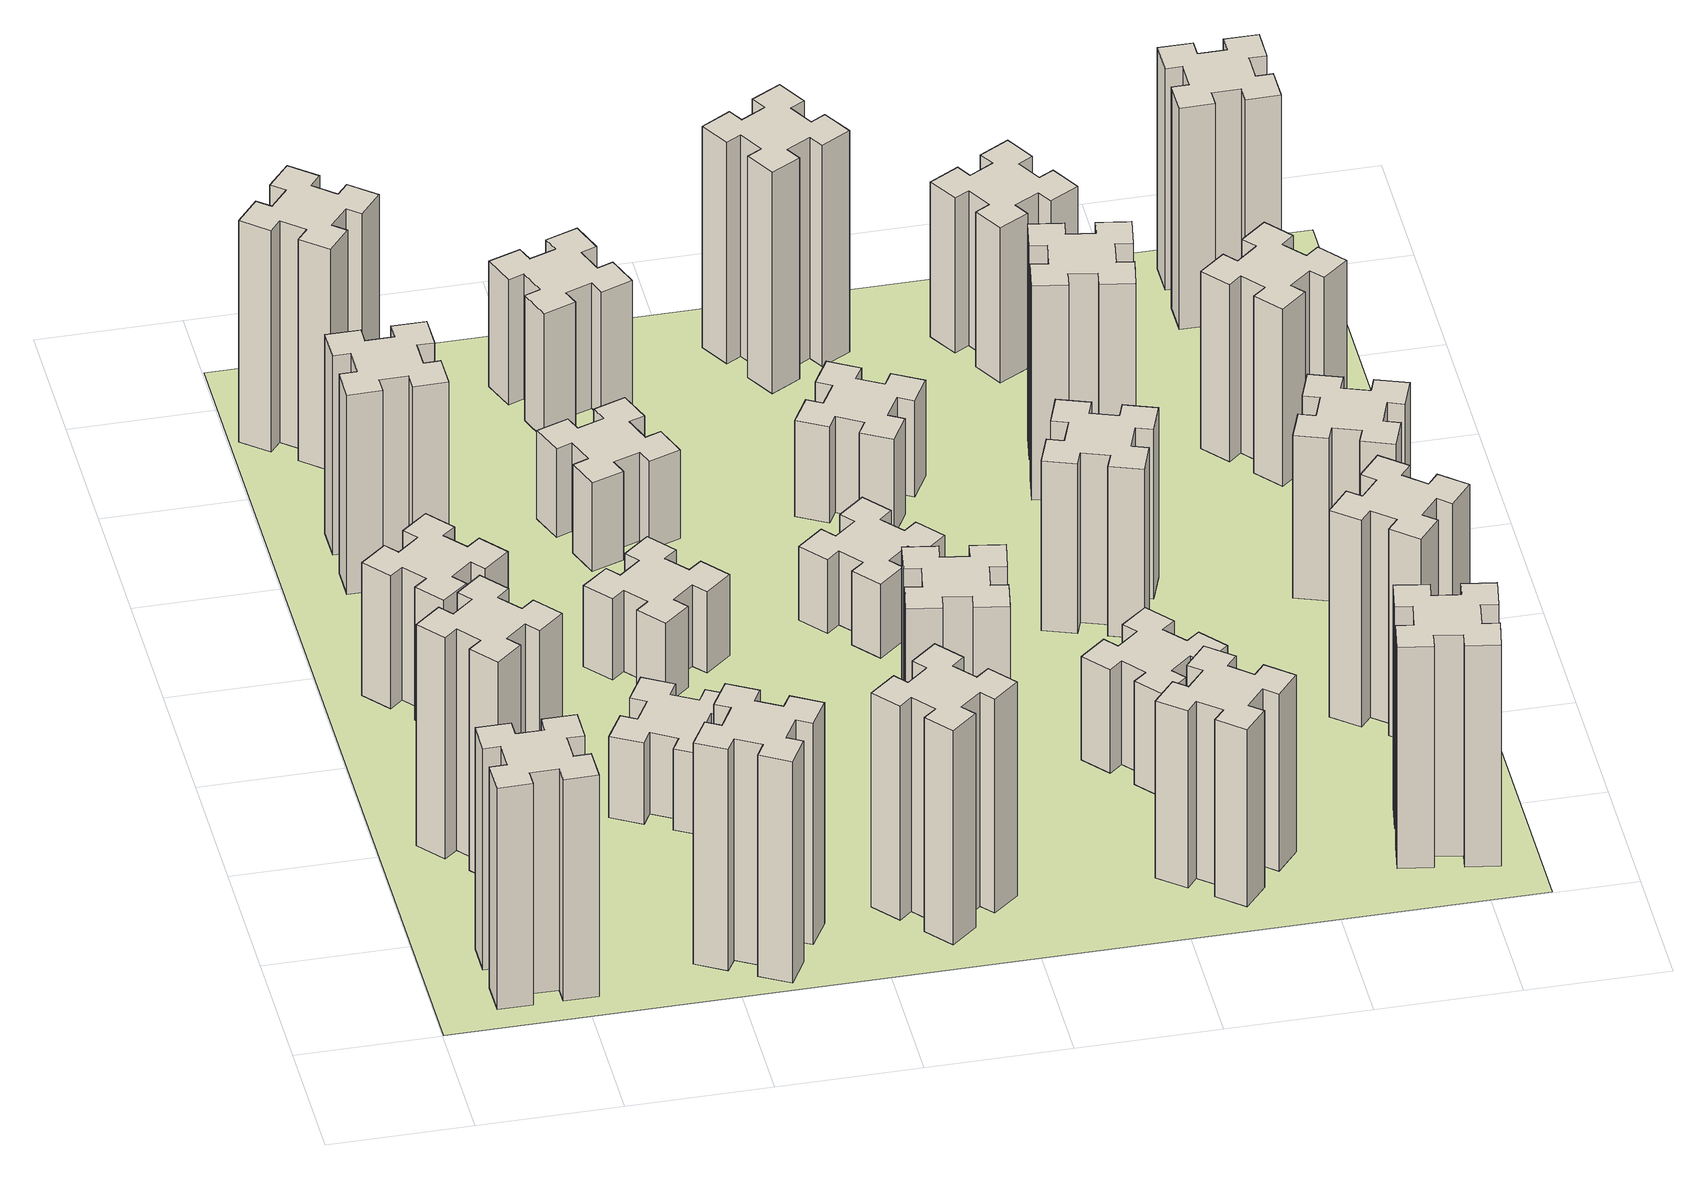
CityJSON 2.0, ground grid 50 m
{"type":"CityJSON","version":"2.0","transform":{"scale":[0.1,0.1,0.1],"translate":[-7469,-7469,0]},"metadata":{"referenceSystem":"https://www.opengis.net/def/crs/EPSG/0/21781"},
"CityObjects":{
"building1":{"type":"Building","attributes":{"class":"1000","function":"1000","usage":"1000","yearOfConstruction":2016,"roofType":"1000","measuredHeight":90,"storeysAboveGround":30,"storeysBelowGround":0},"geometry":[{"type":"Solid","lod":"1","boundaries":[[[[0,1,2,3,4,5,6,7,8,9,10,11,12,13,14,15,16,17,18,19]],[[17,16,20,21]],[[16,15,22,20]],[[15,14,23,22]],[[14,13,24,23]],[[13,12,25,24]],[[12,11,26,25]],[[11,10,27,26]],[[10,9,28,27]],[[9,8,29,28]],[[8,7,30,29]],[[7,6,31,30]],[[6,5,32,31]],[[5,4,33,32]],[[4,3,34,33]],[[3,2,35,34]],[[2,1,36,35]],[[1,0,37,36]],[[0,19,38,37]],[[19,18,39,38]],[[18,17,21,39]],[[24,25,26,27,28,29,30,31,32,33,34,35,36,37,38,39,21,20,22,23]]]]}]},
"building2":{"type":"Building","attributes":{"class":"1000","function":"1000","usage":"1000","yearOfConstruction":2016,"roofType":"1000","measuredHeight":90,"storeysAboveGround":30,"storeysBelowGround":0},"geometry":[{"type":"Solid","lod":"1","boundaries":[[[[40,41,42,43,44,45,46,47,48,49,50,51,52,53,54,55,56,57,58,59]],[[57,56,60,61]],[[56,55,62,60]],[[55,54,63,62]],[[54,53,64,63]],[[53,52,65,64]],[[52,51,66,65]],[[51,50,67,66]],[[50,49,68,67]],[[49,48,69,68]],[[48,47,70,69]],[[47,46,71,70]],[[46,45,72,71]],[[45,44,73,72]],[[44,43,74,73]],[[43,42,75,74]],[[42,41,76,75]],[[41,40,77,76]],[[40,59,78,77]],[[59,58,79,78]],[[58,57,61,79]],[[64,65,66,67,68,69,70,71,72,73,74,75,76,77,78,79,61,60,62,63]]]]}]},
"building3":{"type":"Building","attributes":{"class":"1000","function":"1000","usage":"1000","yearOfConstruction":2016,"roofType":"1000","measuredHeight":54,"storeysAboveGround":30,"storeysBelowGround":0},"geometry":[{"type":"Solid","lod":"1","boundaries":[[[[80,81,82,83,84,85,86,87,88,89,90,91,92,93,94,95,96,97,98,99]],[[97,96,100,101]],[[96,95,102,100]],[[95,94,103,102]],[[94,93,104,103]],[[93,92,105,104]],[[92,91,106,105]],[[91,90,107,106]],[[90,89,108,107]],[[89,88,109,108]],[[88,87,110,109]],[[87,86,111,110]],[[86,85,112,111]],[[85,84,113,112]],[[84,83,114,113]],[[83,82,115,114]],[[82,81,116,115]],[[81,80,117,116]],[[80,99,118,117]],[[99,98,119,118]],[[98,97,101,119]],[[104,105,106,107,108,109,110,111,112,113,114,115,116,117,118,119,101,100,102,103]]]]}]},
"building4":{"type":"Building","attributes":{"class":"1000","function":"1000","usage":"1000","yearOfConstruction":2016,"roofType":"1000","measuredHeight":81,"storeysAboveGround":30,"storeysBelowGround":0},"geometry":[{"type":"Solid","lod":"1","boundaries":[[[[120,121,122,123,124,125,126,127,128,129,130,131,132,133,134,135,136,137,138,139]],[[137,136,140,141]],[[136,135,142,140]],[[135,134,143,142]],[[134,133,144,143]],[[133,132,145,144]],[[132,131,146,145]],[[131,130,147,146]],[[130,129,148,147]],[[129,128,149,148]],[[128,127,150,149]],[[127,126,151,150]],[[126,125,152,151]],[[125,124,153,152]],[[124,123,154,153]],[[123,122,155,154]],[[122,121,156,155]],[[121,120,157,156]],[[120,139,158,157]],[[139,138,159,158]],[[138,137,141,159]],[[144,145,146,147,148,149,150,151,152,153,154,155,156,157,158,159,141,140,142,143]]]]}]},
"building5":{"type":"Building","attributes":{"class":"1000","function":"1000","usage":"1000","yearOfConstruction":2016,"roofType":"1000","measuredHeight":90,"storeysAboveGround":30,"storeysBelowGround":0},"geometry":[{"type":"Solid","lod":"1","boundaries":[[[[160,161,162,163,164,165,166,167,168,169,170,171,172,173,174,175,176,177,178,179]],[[177,176,180,181]],[[176,175,182,180]],[[175,174,183,182]],[[174,173,184,183]],[[173,172,185,184]],[[172,171,186,185]],[[171,170,187,186]],[[170,169,188,187]],[[169,168,189,188]],[[168,167,190,189]],[[167,166,191,190]],[[166,165,192,191]],[[165,164,193,192]],[[164,163,194,193]],[[163,162,195,194]],[[162,161,196,195]],[[161,160,197,196]],[[160,179,198,197]],[[179,178,199,198]],[[178,177,181,199]],[[184,185,186,187,188,189,190,191,192,193,194,195,196,197,198,199,181,180,182,183]]]]}]},
"building6":{"type":"Building","attributes":{"class":"1000","function":"1000","usage":"1000","yearOfConstruction":2016,"roofType":"1000","measuredHeight":90,"storeysAboveGround":30,"storeysBelowGround":0},"geometry":[{"type":"Solid","lod":"1","boundaries":[[[[200,201,202,203,204,205,206,207,208,209,210,211,212,213,214,215,216,217,218,219]],[[217,216,220,221]],[[216,215,222,220]],[[215,214,223,222]],[[214,213,224,223]],[[213,212,225,224]],[[212,211,226,225]],[[211,210,227,226]],[[210,209,228,227]],[[209,208,229,228]],[[208,207,230,229]],[[207,206,231,230]],[[206,205,232,231]],[[205,204,233,232]],[[204,203,234,233]],[[203,202,235,234]],[[202,201,236,235]],[[201,200,237,236]],[[200,219,238,237]],[[219,218,239,238]],[[218,217,221,239]],[[224,225,226,227,228,229,230,231,232,233,234,235,236,237,238,239,221,220,222,223]]]]}]},
"building7":{"type":"Building","attributes":{"class":"1000","function":"1000","usage":"1000","yearOfConstruction":2016,"roofType":"1000","measuredHeight":33,"storeysAboveGround":30,"storeysBelowGround":0},"geometry":[{"type":"Solid","lod":"1","boundaries":[[[[240,241,242,243,244,245,246,247,248,249,250,251,252,253,254,255,256,257,258,259]],[[257,256,260,261]],[[256,255,262,260]],[[255,254,263,262]],[[254,253,264,263]],[[253,252,265,264]],[[252,251,266,265]],[[251,250,267,266]],[[250,249,268,267]],[[249,248,269,268]],[[248,247,270,269]],[[247,246,271,270]],[[246,245,272,271]],[[245,244,273,272]],[[244,243,274,273]],[[243,242,275,274]],[[242,241,276,275]],[[241,240,277,276]],[[240,259,278,277]],[[259,258,279,278]],[[258,257,261,279]],[[264,265,266,267,268,269,270,271,272,273,274,275,276,277,278,279,261,260,262,263]]]]}]},
"building8":{"type":"Building","attributes":{"class":"1000","function":"1000","usage":"1000","yearOfConstruction":2016,"roofType":"1000","measuredHeight":33,"storeysAboveGround":30,"storeysBelowGround":0},"geometry":[{"type":"Solid","lod":"1","boundaries":[[[[280,281,282,283,284,285,286,287,288,289,290,291,292,293,294,295,296,297,298,299]],[[297,296,300,301]],[[296,295,302,300]],[[295,294,303,302]],[[294,293,304,303]],[[293,292,305,304]],[[292,291,306,305]],[[291,290,307,306]],[[290,289,308,307]],[[289,288,309,308]],[[288,287,310,309]],[[287,286,311,310]],[[286,285,312,311]],[[285,284,313,312]],[[284,283,314,313]],[[283,282,315,314]],[[282,281,316,315]],[[281,280,317,316]],[[280,299,318,317]],[[299,298,319,318]],[[298,297,301,319]],[[304,305,306,307,308,309,310,311,312,313,314,315,316,317,318,319,301,300,302,303]]]]}]},
"building9":{"type":"Building","attributes":{"class":"1000","function":"1000","usage":"1000","yearOfConstruction":2016,"roofType":"1000","measuredHeight":87,"storeysAboveGround":30,"storeysBelowGround":0},"geometry":[{"type":"Solid","lod":"1","boundaries":[[[[320,321,322,323,324,325,326,327,328,329,330,331,332,333,334,335,336,337,338,339]],[[337,336,340,341]],[[336,335,342,340]],[[335,334,343,342]],[[334,333,344,343]],[[333,332,345,344]],[[332,331,346,345]],[[331,330,347,346]],[[330,329,348,347]],[[329,328,349,348]],[[328,327,350,349]],[[327,326,351,350]],[[326,325,352,351]],[[325,324,353,352]],[[324,323,354,353]],[[323,322,355,354]],[[322,321,356,355]],[[321,320,357,356]],[[320,339,358,357]],[[339,338,359,358]],[[338,337,341,359]],[[344,345,346,347,348,349,350,351,352,353,354,355,356,357,358,359,341,340,342,343]]]]}]},
"building10":{"type":"Building","attributes":{"class":"1000","function":"1000","usage":"1000","yearOfConstruction":2016,"roofType":"1000","measuredHeight":36,"storeysAboveGround":30,"storeysBelowGround":0},"geometry":[{"type":"Solid","lod":"1","boundaries":[[[[360,361,362,363,364,365,366,367,368,369,370,371,372,373,374,375,376,377,378,379]],[[377,376,380,381]],[[376,375,382,380]],[[375,374,383,382]],[[374,373,384,383]],[[373,372,385,384]],[[372,371,386,385]],[[371,370,387,386]],[[370,369,388,387]],[[369,368,389,388]],[[368,367,390,389]],[[367,366,391,390]],[[366,365,392,391]],[[365,364,393,392]],[[364,363,394,393]],[[363,362,395,394]],[[362,361,396,395]],[[361,360,397,396]],[[360,379,398,397]],[[379,378,399,398]],[[378,377,381,399]],[[384,385,386,387,388,389,390,391,392,393,394,395,396,397,398,399,381,380,382,383]]]]}]},
"building11":{"type":"Building","attributes":{"class":"1000","function":"1000","usage":"1000","yearOfConstruction":2016,"roofType":"1000","measuredHeight":51,"storeysAboveGround":30,"storeysBelowGround":0},"geometry":[{"type":"Solid","lod":"1","boundaries":[[[[400,401,402,403,404,405,406,407,408,409,410,411,412,413,414,415,416,417,418,419]],[[417,416,420,421]],[[416,415,422,420]],[[415,414,423,422]],[[414,413,424,423]],[[413,412,425,424]],[[412,411,426,425]],[[411,410,427,426]],[[410,409,428,427]],[[409,408,429,428]],[[408,407,430,429]],[[407,406,431,430]],[[406,405,432,431]],[[405,404,433,432]],[[404,403,434,433]],[[403,402,435,434]],[[402,401,436,435]],[[401,400,437,436]],[[400,419,438,437]],[[419,418,439,438]],[[418,417,421,439]],[[424,425,426,427,428,429,430,431,432,433,434,435,436,437,438,439,421,420,422,423]]]]}]},
"building12":{"type":"Building","attributes":{"class":"1000","function":"1000","usage":"1000","yearOfConstruction":2016,"roofType":"1000","measuredHeight":75,"storeysAboveGround":30,"storeysBelowGround":0},"geometry":[{"type":"Solid","lod":"1","boundaries":[[[[440,441,442,443,444,445,446,447,448,449,450,451,452,453,454,455,456,457,458,459]],[[457,456,460,461]],[[456,455,462,460]],[[455,454,463,462]],[[454,453,464,463]],[[453,452,465,464]],[[452,451,466,465]],[[451,450,467,466]],[[450,449,468,467]],[[449,448,469,468]],[[448,447,470,469]],[[447,446,471,470]],[[446,445,472,471]],[[445,444,473,472]],[[444,443,474,473]],[[443,442,475,474]],[[442,441,476,475]],[[441,440,477,476]],[[440,459,478,477]],[[459,458,479,478]],[[458,457,461,479]],[[464,465,466,467,468,469,470,471,472,473,474,475,476,477,478,479,461,460,462,463]]]]}]},
"building13":{"type":"Building","attributes":{"class":"1000","function":"1000","usage":"1000","yearOfConstruction":2016,"roofType":"1000","measuredHeight":30,"storeysAboveGround":30,"storeysBelowGround":0},"geometry":[{"type":"Solid","lod":"1","boundaries":[[[[480,481,482,483,484,485,486,487,488,489,490,491,492,493,494,495,496,497,498,499]],[[497,496,500,501]],[[496,495,502,500]],[[495,494,503,502]],[[494,493,504,503]],[[493,492,505,504]],[[492,491,506,505]],[[491,490,507,506]],[[490,489,508,507]],[[489,488,509,508]],[[488,487,510,509]],[[487,486,511,510]],[[486,485,512,511]],[[485,484,513,512]],[[484,483,514,513]],[[483,482,515,514]],[[482,481,516,515]],[[481,480,517,516]],[[480,499,518,517]],[[499,498,519,518]],[[498,497,501,519]],[[504,505,506,507,508,509,510,511,512,513,514,515,516,517,518,519,501,500,502,503]]]]}]},
"building14":{"type":"Building","attributes":{"class":"1000","function":"1000","usage":"1000","yearOfConstruction":2016,"roofType":"1000","measuredHeight":39,"storeysAboveGround":30,"storeysBelowGround":0},"geometry":[{"type":"Solid","lod":"1","boundaries":[[[[520,521,522,523,524,525,526,527,528,529,530,531,532,533,534,535,536,537,538,539]],[[537,536,540,541]],[[536,535,542,540]],[[535,534,543,542]],[[534,533,544,543]],[[533,532,545,544]],[[532,531,546,545]],[[531,530,547,546]],[[530,529,548,547]],[[529,528,549,548]],[[528,527,550,549]],[[527,526,551,550]],[[526,525,552,551]],[[525,524,553,552]],[[524,523,554,553]],[[523,522,555,554]],[[522,521,556,555]],[[521,520,557,556]],[[520,539,558,557]],[[539,538,559,558]],[[538,537,541,559]],[[544,545,546,547,548,549,550,551,552,553,554,555,556,557,558,559,541,540,542,543]]]]}]},
"building15":{"type":"Building","attributes":{"class":"1000","function":"1000","usage":"1000","yearOfConstruction":2016,"roofType":"1000","measuredHeight":72,"storeysAboveGround":30,"storeysBelowGround":0},"geometry":[{"type":"Solid","lod":"1","boundaries":[[[[560,561,562,563,564,565,566,567,568,569,570,571,572,573,574,575,576,577,578,579]],[[577,576,580,581]],[[576,575,582,580]],[[575,574,583,582]],[[574,573,584,583]],[[573,572,585,584]],[[572,571,586,585]],[[571,570,587,586]],[[570,569,588,587]],[[569,568,589,588]],[[568,567,590,589]],[[567,566,591,590]],[[566,565,592,591]],[[565,564,593,592]],[[564,563,594,593]],[[563,562,595,594]],[[562,561,596,595]],[[561,560,597,596]],[[560,579,598,597]],[[579,578,599,598]],[[578,577,581,599]],[[584,585,586,587,588,589,590,591,592,593,594,595,596,597,598,599,581,580,582,583]]]]}]},
"building16":{"type":"Building","attributes":{"class":"1000","function":"1000","usage":"1000","yearOfConstruction":2016,"roofType":"1000","measuredHeight":90,"storeysAboveGround":30,"storeysBelowGround":0},"geometry":[{"type":"Solid","lod":"1","boundaries":[[[[600,601,602,603,604,605,606,607,608,609,610,611,612,613,614,615,616,617,618,619]],[[617,616,620,621]],[[616,615,622,620]],[[615,614,623,622]],[[614,613,624,623]],[[613,612,625,624]],[[612,611,626,625]],[[611,610,627,626]],[[610,609,628,627]],[[609,608,629,628]],[[608,607,630,629]],[[607,606,631,630]],[[606,605,632,631]],[[605,604,633,632]],[[604,603,634,633]],[[603,602,635,634]],[[602,601,636,635]],[[601,600,637,636]],[[600,619,638,637]],[[619,618,639,638]],[[618,617,621,639]],[[624,625,626,627,628,629,630,631,632,633,634,635,636,637,638,639,621,620,622,623]]]]}]},
"building17":{"type":"Building","attributes":{"class":"1000","function":"1000","usage":"1000","yearOfConstruction":2016,"roofType":"1000","measuredHeight":42,"storeysAboveGround":30,"storeysBelowGround":0},"geometry":[{"type":"Solid","lod":"1","boundaries":[[[[640,641,642,643,644,645,646,647,648,649,650,651,652,653,654,655,656,657,658,659]],[[657,656,660,661]],[[656,655,662,660]],[[655,654,663,662]],[[654,653,664,663]],[[653,652,665,664]],[[652,651,666,665]],[[651,650,667,666]],[[650,649,668,667]],[[649,648,669,668]],[[648,647,670,669]],[[647,646,671,670]],[[646,645,672,671]],[[645,644,673,672]],[[644,643,674,673]],[[643,642,675,674]],[[642,641,676,675]],[[641,640,677,676]],[[640,659,678,677]],[[659,658,679,678]],[[658,657,661,679]],[[664,665,666,667,668,669,670,671,672,673,674,675,676,677,678,679,661,660,662,663]]]]}]},
"building18":{"type":"Building","attributes":{"class":"1000","function":"1000","usage":"1000","yearOfConstruction":2016,"roofType":"1000","measuredHeight":69,"storeysAboveGround":30,"storeysBelowGround":0},"geometry":[{"type":"Solid","lod":"1","boundaries":[[[[680,681,682,683,684,685,686,687,688,689,690,691,692,693,694,695,696,697,698,699]],[[697,696,700,701]],[[696,695,702,700]],[[695,694,703,702]],[[694,693,704,703]],[[693,692,705,704]],[[692,691,706,705]],[[691,690,707,706]],[[690,689,708,707]],[[689,688,709,708]],[[688,687,710,709]],[[687,686,711,710]],[[686,685,712,711]],[[685,684,713,712]],[[684,683,714,713]],[[683,682,715,714]],[[682,681,716,715]],[[681,680,717,716]],[[680,699,718,717]],[[699,698,719,718]],[[698,697,701,719]],[[704,705,706,707,708,709,710,711,712,713,714,715,716,717,718,719,701,700,702,703]]]]}]},
"building19":{"type":"Building","attributes":{"class":"1000","function":"1000","usage":"1000","yearOfConstruction":2016,"roofType":"1000","measuredHeight":87,"storeysAboveGround":30,"storeysBelowGround":0},"geometry":[{"type":"Solid","lod":"1","boundaries":[[[[720,721,722,723,724,725,726,727,728,729,730,731,732,733,734,735,736,737,738,739]],[[737,736,740,741]],[[736,735,742,740]],[[735,734,743,742]],[[734,733,744,743]],[[733,732,745,744]],[[732,731,746,745]],[[731,730,747,746]],[[730,729,748,747]],[[729,728,749,748]],[[728,727,750,749]],[[727,726,751,750]],[[726,725,752,751]],[[725,724,753,752]],[[724,723,754,753]],[[723,722,755,754]],[[722,721,756,755]],[[721,720,757,756]],[[720,739,758,757]],[[739,738,759,758]],[[738,737,741,759]],[[744,745,746,747,748,749,750,751,752,753,754,755,756,757,758,759,741,740,742,743]]]]}]},
"building20":{"type":"Building","attributes":{"class":"1000","function":"1000","usage":"1000","yearOfConstruction":2016,"roofType":"1000","measuredHeight":90,"storeysAboveGround":30,"storeysBelowGround":0},"geometry":[{"type":"Solid","lod":"1","boundaries":[[[[760,761,762,763,764,765,766,767,768,769,770,771,772,773,774,775,776,777,778,779]],[[777,776,780,781]],[[776,775,782,780]],[[775,774,783,782]],[[774,773,784,783]],[[773,772,785,784]],[[772,771,786,785]],[[771,770,787,786]],[[770,769,788,787]],[[769,768,789,788]],[[768,767,790,789]],[[767,766,791,790]],[[766,765,792,791]],[[765,764,793,792]],[[764,763,794,793]],[[763,762,795,794]],[[762,761,796,795]],[[761,760,797,796]],[[760,779,798,797]],[[779,778,799,798]],[[778,777,781,799]],[[784,785,786,787,788,789,790,791,792,793,794,795,796,797,798,799,781,780,782,783]]]]}]},
"building21":{"type":"Building","attributes":{"class":"1000","function":"1000","usage":"1000","yearOfConstruction":2016,"roofType":"1000","measuredHeight":63,"storeysAboveGround":30,"storeysBelowGround":0},"geometry":[{"type":"Solid","lod":"1","boundaries":[[[[800,801,802,803,804,805,806,807,808,809,810,811,812,813,814,815,816,817,818,819]],[[817,816,820,821]],[[816,815,822,820]],[[815,814,823,822]],[[814,813,824,823]],[[813,812,825,824]],[[812,811,826,825]],[[811,810,827,826]],[[810,809,828,827]],[[809,808,829,828]],[[808,807,830,829]],[[807,806,831,830]],[[806,805,832,831]],[[805,804,833,832]],[[804,803,834,833]],[[803,802,835,834]],[[802,801,836,835]],[[801,800,837,836]],[[800,819,838,837]],[[819,818,839,838]],[[818,817,821,839]],[[824,825,826,827,828,829,830,831,832,833,834,835,836,837,838,839,821,820,822,823]]]]}]},
"building22":{"type":"Building","attributes":{"class":"1000","function":"1000","usage":"1000","yearOfConstruction":2016,"roofType":"1000","measuredHeight":84,"storeysAboveGround":30,"storeysBelowGround":0},"geometry":[{"type":"Solid","lod":"1","boundaries":[[[[840,841,842,843,844,845,846,847,848,849,850,851,852,853,854,855,856,857,858,859]],[[857,856,860,861]],[[856,855,862,860]],[[855,854,863,862]],[[854,853,864,863]],[[853,852,865,864]],[[852,851,866,865]],[[851,850,867,866]],[[850,849,868,867]],[[849,848,869,868]],[[848,847,870,869]],[[847,846,871,870]],[[846,845,872,871]],[[845,844,873,872]],[[844,843,874,873]],[[843,842,875,874]],[[842,841,876,875]],[[841,840,877,876]],[[840,859,878,877]],[[859,858,879,878]],[[858,857,861,879]],[[864,865,866,867,868,869,870,871,872,873,874,875,876,877,878,879,861,860,862,863]]]]}]},
"building23":{"type":"Building","attributes":{"class":"1000","function":"1000","usage":"1000","yearOfConstruction":2016,"roofType":"1000","measuredHeight":66,"storeysAboveGround":30,"storeysBelowGround":0},"geometry":[{"type":"Solid","lod":"1","boundaries":[[[[880,881,882,883,884,885,886,887,888,889,890,891,892,893,894,895,896,897,898,899]],[[897,896,900,901]],[[896,895,902,900]],[[895,894,903,902]],[[894,893,904,903]],[[893,892,905,904]],[[892,891,906,905]],[[891,890,907,906]],[[890,889,908,907]],[[889,888,909,908]],[[888,887,910,909]],[[887,886,911,910]],[[886,885,912,911]],[[885,884,913,912]],[[884,883,914,913]],[[883,882,915,914]],[[882,881,916,915]],[[881,880,917,916]],[[880,899,918,917]],[[899,898,919,918]],[[898,897,901,919]],[[904,905,906,907,908,909,910,911,912,913,914,915,916,917,918,919,901,900,902,903]]]]}]},
"building24":{"type":"Building","attributes":{"class":"1000","function":"1000","usage":"1000","yearOfConstruction":2016,"roofType":"1000","measuredHeight":72,"storeysAboveGround":30,"storeysBelowGround":0},"geometry":[{"type":"Solid","lod":"1","boundaries":[[[[920,921,922,923,924,925,926,927,928,929,930,931,932,933,934,935,936,937,938,939]],[[937,936,940,941]],[[936,935,942,940]],[[935,934,943,942]],[[934,933,944,943]],[[933,932,945,944]],[[932,931,946,945]],[[931,930,947,946]],[[930,929,948,947]],[[929,928,949,948]],[[928,927,950,949]],[[927,926,951,950]],[[926,925,952,951]],[[925,924,953,952]],[[924,923,954,953]],[[923,922,955,954]],[[922,921,956,955]],[[921,920,957,956]],[[920,939,958,957]],[[939,938,959,958]],[[938,937,941,959]],[[944,945,946,947,948,949,950,951,952,953,954,955,956,957,958,959,941,940,942,943]]]]}]},
"building25":{"type":"Building","attributes":{"class":"1000","function":"1000","usage":"1000","yearOfConstruction":2016,"roofType":"1000","measuredHeight":90,"storeysAboveGround":30,"storeysBelowGround":0},"geometry":[{"type":"Solid","lod":"1","boundaries":[[[[960,961,962,963,964,965,966,967,968,969,970,971,972,973,974,975,976,977,978,979]],[[977,976,980,981]],[[976,975,982,980]],[[975,974,983,982]],[[974,973,984,983]],[[973,972,985,984]],[[972,971,986,985]],[[971,970,987,986]],[[970,969,988,987]],[[969,968,989,988]],[[968,967,990,989]],[[967,966,991,990]],[[966,965,992,991]],[[965,964,993,992]],[[964,963,994,993]],[[963,962,995,994]],[[962,961,996,995]],[[961,960,997,996]],[[960,979,998,997]],[[979,978,999,998]],[[978,977,981,999]],[[984,985,986,987,988,989,990,991,992,993,994,995,996,997,998,999,981,980,982,983]]]]}]},
"landuse1":{"type":"LandUse","attributes":{"name":"plot1","function":"1010"},"geometry":[{"type":"MultiSurface","lod":"1","boundaries":[[[1000,1001,1002,1003]]]}]}
},
"vertices":[
[265,325,0],[265,225,0],[205,225,0],[205,105,0],[325,105,0],[325,165,0],[425,165,0],[425,105,0],[545,105,0],[545,225,0],[485,225,0],[485,325,0],[545,325,0],[545,445,0],[425,445,0],[425,385,0],[325,385,0],[325,445,0],[205,445,0],[205,325,0],[325,385,900],[325,445,900],[425,385,900],[425,445,900],[545,445,900],[545,325,900],[485,325,900],[485,225,900],[545,225,900],[545,105,900],[425,105,900],[425,165,900],[325,165,900],[325,105,900],[205,105,900],[205,225,900],[265,225,900],[265,325,900],[205,325,900],[205,445,900],
[492,1048,0],[427,1124,0],[473,1163,0],[396,1255,0],[304,1178,0],[343,1132,0],[266,1067,0],[228,1113,0],[136,1036,0],[213,944,0],[259,983,0],[323,906,0],[277,868,0],[354,776,0],[446,853,0],[408,899,0],[484,963,0],[523,917,0],[615,994,0],[538,1086,0],[484,963,900],[523,917,900],[408,899,900],[446,853,900],[354,776,900],[277,868,900],[323,906,900],[259,983,900],[213,944,900],[136,1036,900],[228,1113,900],[266,1067,900],[343,1132,900],[304,1178,900],[396,1255,900],[473,1163,900],[427,1124,900],[492,1048,900],[538,1086,900],[615,994,900],
[492,1888,0],[427,1964,0],[473,2003,0],[396,2095,0],[304,2018,0],[343,1972,0],[266,1907,0],[228,1953,0],[136,1876,0],[213,1784,0],[259,1823,0],[323,1746,0],[277,1708,0],[354,1616,0],[446,1693,0],[408,1739,0],[484,1803,0],[523,1757,0],[615,1834,0],[538,1926,0],[484,1803,540],[523,1757,540],[408,1739,540],[446,1693,540],[354,1616,540],[277,1708,540],[323,1746,540],[259,1823,540],[213,1784,540],[136,1876,540],[228,1953,540],[266,1907,540],[343,1972,540],[304,2018,540],[396,2095,540],[473,2003,540],[427,1964,540],[492,1888,540],[538,1926,540],[615,1834,540],
[485,2545,0],[485,2645,0],[545,2645,0],[545,2765,0],[425,2765,0],[425,2705,0],[325,2705,0],[325,2765,0],[205,2765,0],[205,2645,0],[265,2645,0],[265,2545,0],[205,2545,0],[205,2425,0],[325,2425,0],[325,2485,0],[425,2485,0],[425,2425,0],[545,2425,0],[545,2545,0],[425,2485,810],[425,2425,810],[325,2485,810],[325,2425,810],[205,2425,810],[205,2545,810],[265,2545,810],[265,2645,810],[205,2645,810],[205,2765,810],[325,2765,810],[325,2705,810],[425,2705,810],[425,2765,810],[545,2765,810],[545,2645,810],[485,2645,810],[485,2545,810],[545,2545,810],[545,2425,810],
[1214,346,0],[1127,396,0],[1157,448,0],[1053,508,0],[993,404,0],[1045,374,0],[995,287,0],[943,317,0],[883,213,0],[987,153,0],[1017,205,0],[1104,155,0],[1074,103,0],[1178,43,0],[1238,147,0],[1186,177,0],[1236,264,0],[1288,234,0],[1348,338,0],[1244,398,0],[1236,264,900],[1288,234,900],[1186,177,900],[1238,147,900],[1178,43,900],[1074,103,900],[1104,155,900],[1017,205,900],[987,153,900],[883,213,900],[943,317,900],[995,287,900],[1045,374,900],[993,404,900],[1053,508,900],[1157,448,900],[1127,396,900],[1214,346,900],[1244,398,900],[1348,338,900],
[384,3387,0],[308,3452,0],[346,3498,0],[254,3575,0],[177,3483,0],[223,3444,0],[159,3368,0],[113,3406,0],[36,3314,0],[128,3237,0],[166,3283,0],[243,3219,0],[204,3173,0],[296,3096,0],[373,3188,0],[327,3226,0],[392,3303,0],[438,3264,0],[515,3356,0],[423,3433,0],[392,3303,900],[438,3264,900],[327,3226,900],[373,3188,900],[296,3096,900],[204,3173,900],[243,3219,900],[166,3283,900],[128,3237,900],[36,3314,900],[113,3406,900],[159,3368,900],[223,3444,900],[177,3483,900],[254,3575,900],[346,3498,900],[308,3452,900],[384,3387,900],[423,3433,900],[515,3356,900],
[1086,1017,0],[1136,1104,0],[1188,1074,0],[1248,1178,0],[1144,1238,0],[1114,1186,0],[1027,1236,0],[1057,1288,0],[953,1348,0],[893,1244,0],[945,1214,0],[895,1127,0],[843,1157,0],[783,1053,0],[887,993,0],[917,1045,0],[1004,995,0],[974,943,0],[1078,883,0],[1138,987,0],[1004,995,330],[974,943,330],[917,1045,330],[887,993,330],[783,1053,330],[843,1157,330],[895,1127,330],[945,1214,330],[893,1244,330],[953,1348,330],[1057,1288,330],[1027,1236,330],[1114,1186,330],[1144,1238,330],[1248,1178,330],[1188,1074,330],[1136,1104,330],[1086,1017,330],[1138,987,330],[1078,883,330],
[1083,1972,0],[1006,1907,0],[968,1953,0],[876,1876,0],[953,1784,0],[999,1823,0],[1063,1746,0],[1017,1708,0],[1094,1616,0],[1186,1693,0],[1148,1739,0],[1224,1803,0],[1263,1757,0],[1355,1834,0],[1278,1926,0],[1232,1888,0],[1167,1964,0],[1213,2003,0],[1136,2095,0],[1044,2018,0],[1167,1964,330],[1213,2003,330],[1232,1888,330],[1278,1926,330],[1355,1834,330],[1263,1757,330],[1224,1803,330],[1148,1739,330],[1186,1693,330],[1094,1616,330],[1017,1708,330],[1063,1746,330],[999,1823,330],[953,1784,330],[876,1876,330],[968,1953,330],[1006,1907,330],[1083,1972,330],[1044,2018,330],[1136,2095,330],
[1639,343,0],[1703,266,0],[1657,228,0],[1734,136,0],[1826,213,0],[1788,259,0],[1864,323,0],[1903,277,0],[1995,354,0],[1918,446,0],[1872,408,0],[1807,484,0],[1853,523,0],[1776,615,0],[1684,538,0],[1723,492,0],[1646,427,0],[1608,473,0],[1516,396,0],[1593,304,0],[1646,427,870],[1608,473,870],[1723,492,870],[1684,538,870],[1776,615,870],[1853,523,870],[1807,484,870],[1872,408,870],[1918,446,870],[1995,354,870],[1903,277,870],[1864,323,870],[1788,259,870],[1826,213,870],[1734,136,870],[1657,228,870],[1703,266,870],[1639,343,870],[1593,304,870],[1516,396,870],
[1106,2475,0],[1200,2509,0],[1220,2453,0],[1333,2494,0],[1292,2607,0],[1236,2586,0],[1202,2680,0],[1258,2700,0],[1217,2813,0],[1104,2772,0],[1125,2716,0],[1031,2682,0],[1010,2738,0],[897,2697,0],[939,2584,0],[995,2605,0],[1029,2511,0],[973,2490,0],[1014,2377,0],[1127,2419,0],[1029,2511,360],[973,2490,360],[995,2605,360],[939,2584,360],[897,2697,360],[1010,2738,360],[1031,2682,360],[1125,2716,360],[1104,2772,360],[1217,2813,360],[1258,2700,360],[1202,2680,360],[1236,2586,360],[1292,2607,360],[1333,2494,360],[1220,2453,360],[1200,2509,360],[1106,2475,360],[1127,2419,360],[1014,2377,360],
[1125,3456,0],[1031,3422,0],[1010,3478,0],[897,3437,0],[939,3324,0],[995,3345,0],[1029,3251,0],[973,3230,0],[1014,3117,0],[1127,3159,0],[1106,3215,0],[1200,3249,0],[1220,3193,0],[1333,3234,0],[1292,3347,0],[1236,3326,0],[1202,3420,0],[1258,3440,0],[1217,3553,0],[1104,3512,0],[1202,3420,510],[1258,3440,510],[1236,3326,510],[1292,3347,510],[1333,3234,510],[1220,3193,510],[1200,3249,510],[1106,3215,510],[1127,3159,510],[1014,3117,510],[973,3230,510],[1029,3251,510],[995,3345,510],[939,3324,510],[897,3437,510],[1010,3478,510],[1031,3422,510],[1125,3456,510],[1104,3512,510],[1217,3553,510],
[2055,1047,0],[2072,1145,0],[2131,1135,0],[2152,1253,0],[2034,1274,0],[2024,1215,0],[1925,1232,0],[1936,1291,0],[1817,1312,0],[1797,1194,0],[1856,1184,0],[1838,1085,0],[1779,1096,0],[1758,977,0],[1877,957,0],[1887,1016,0],[1985,998,0],[1975,939,0],[2093,918,0],[2114,1037,0],[1985,998,750],[1975,939,750],[1887,1016,750],[1877,957,750],[1758,977,750],[1779,1096,750],[1838,1085,750],[1856,1184,750],[1797,1194,750],[1817,1312,750],[1936,1291,750],[1925,1232,750],[2024,1215,750],[2034,1274,750],[2152,1253,750],[2131,1135,750],[2072,1145,750],[2055,1047,750],[2114,1037,750],[2093,918,750],
[1972,1988,0],[1907,2064,0],[1953,2103,0],[1876,2195,0],[1784,2118,0],[1823,2072,0],[1746,2007,0],[1708,2053,0],[1616,1976,0],[1693,1884,0],[1739,1923,0],[1803,1846,0],[1757,1808,0],[1834,1716,0],[1926,1793,0],[1888,1839,0],[1964,1903,0],[2003,1857,0],[2095,1934,0],[2018,2026,0],[1964,1903,300],[2003,1857,300],[1888,1839,300],[1926,1793,300],[1834,1716,300],[1757,1808,300],[1803,1846,300],[1739,1923,300],[1693,1884,300],[1616,1976,300],[1708,2053,300],[1746,2007,300],[1823,2072,300],[1784,2118,300],[1876,2195,300],[1953,2103,300],[1907,2064,300],[1972,1988,300],[2018,2026,300],[2095,1934,300],
[2026,2497,0],[2076,2584,0],[2128,2554,0],[2188,2658,0],[2084,2718,0],[2054,2666,0],[1967,2716,0],[1997,2768,0],[1893,2828,0],[1833,2724,0],[1885,2694,0],[1835,2607,0],[1783,2637,0],[1723,2533,0],[1827,2473,0],[1857,2525,0],[1944,2475,0],[1914,2423,0],[2018,2363,0],[2078,2467,0],[1944,2475,390],[1914,2423,390],[1857,2525,390],[1827,2473,390],[1723,2533,390],[1783,2637,390],[1835,2607,390],[1885,2694,390],[1833,2724,390],[1893,2828,390],[1997,2768,390],[1967,2716,390],[2054,2666,390],[2084,2718,390],[2188,2658,390],[2128,2554,390],[2076,2584,390],[2026,2497,390],[2078,2467,390],[2018,2363,390],
[2586,323,0],[2663,259,0],[2624,213,0],[2716,136,0],[2793,228,0],[2747,266,0],[2812,343,0],[2858,304,0],[2935,396,0],[2843,473,0],[2804,427,0],[2728,492,0],[2766,538,0],[2674,615,0],[2597,523,0],[2643,484,0],[2579,408,0],[2533,446,0],[2456,354,0],[2548,277,0],[2579,408,720],[2533,446,720],[2643,484,720],[2597,523,720],[2674,615,720],[2766,538,720],[2728,492,720],[2804,427,720],[2843,473,720],[2935,396,720],[2858,304,720],[2812,343,720],[2747,266,720],[2793,228,720],[2716,136,720],[2624,213,720],[2663,259,720],[2586,323,720],[2548,277,720],[2456,354,720],
[1844,3556,0],[1757,3506,0],[1727,3558,0],[1623,3498,0],[1683,3394,0],[1735,3424,0],[1785,3337,0],[1733,3307,0],[1793,3203,0],[1897,3263,0],[1867,3315,0],[1954,3365,0],[1984,3313,0],[2088,3373,0],[2028,3477,0],[1976,3447,0],[1926,3534,0],[1978,3564,0],[1918,3668,0],[1814,3608,0],[1926,3534,900],[1978,3564,900],[1976,3447,900],[2028,3477,900],[2088,3373,900],[1984,3313,900],[1954,3365,900],[1867,3315,900],[1897,3263,900],[1793,3203,900],[1733,3307,900],[1785,3337,900],[1735,3424,900],[1683,3394,900],[1623,3498,900],[1727,3558,900],[1757,3506,900],[1844,3556,900],[1814,3608,900],[1918,3668,900],
[2563,1132,0],[2486,1067,0],[2448,1113,0],[2356,1036,0],[2433,944,0],[2479,983,0],[2543,906,0],[2497,868,0],[2574,776,0],[2666,853,0],[2628,899,0],[2704,963,0],[2743,917,0],[2835,994,0],[2758,1086,0],[2712,1048,0],[2647,1124,0],[2693,1163,0],[2616,1255,0],[2524,1178,0],[2647,1124,420],[2693,1163,420],[2712,1048,420],[2758,1086,420],[2835,994,420],[2743,917,420],[2704,963,420],[2628,899,420],[2666,853,420],[2574,776,420],[2497,868,420],[2543,906,420],[2479,983,420],[2433,944,420],[2356,1036,420],[2448,1113,420],[2486,1067,420],[2563,1132,420],[2524,1178,420],[2616,1255,420],
[2682,1771,0],[2716,1865,0],[2772,1844,0],[2813,1957,0],[2700,1998,0],[2680,1942,0],[2586,1976,0],[2607,2032,0],[2494,2073,0],[2453,1960,0],[2509,1940,0],[2475,1846,0],[2419,1867,0],[2377,1754,0],[2490,1713,0],[2511,1769,0],[2605,1735,0],[2584,1679,0],[2697,1637,0],[2738,1750,0],[2605,1735,690],[2584,1679,690],[2511,1769,690],[2490,1713,690],[2377,1754,690],[2419,1867,690],[2475,1846,690],[2509,1940,690],[2453,1960,690],[2494,2073,690],[2607,2032,690],[2586,1976,690],[2680,1942,690],[2700,1998,690],[2813,1957,690],[2772,1844,690],[2716,1865,690],[2682,1771,690],[2738,1750,690],[2697,1637,690],
[2596,2664,0],[2578,2565,0],[2519,2576,0],[2498,2457,0],[2617,2437,0],[2627,2496,0],[2725,2478,0],[2715,2419,0],[2833,2398,0],[2854,2517,0],[2795,2527,0],[2812,2625,0],[2871,2615,0],[2892,2733,0],[2774,2754,0],[2764,2695,0],[2665,2712,0],[2676,2771,0],[2557,2792,0],[2537,2674,0],[2665,2712,870],[2676,2771,870],[2764,2695,870],[2774,2754,870],[2892,2733,870],[2871,2615,870],[2812,2625,870],[2795,2527,870],[2854,2517,870],[2833,2398,870],[2715,2419,870],[2725,2478,870],[2627,2496,870],[2617,2437,870],[2498,2457,870],[2519,2576,870],[2578,2565,870],[2596,2664,870],[2537,2674,870],[2557,2792,870],
[3504,475,0],[3405,492,0],[3416,551,0],[3297,572,0],[3277,454,0],[3336,444,0],[3318,345,0],[3259,356,0],[3238,237,0],[3357,217,0],[3367,276,0],[3465,258,0],[3455,199,0],[3573,178,0],[3594,297,0],[3535,307,0],[3552,405,0],[3611,395,0],[3632,513,0],[3514,534,0],[3552,405,900],[3611,395,900],[3535,307,900],[3594,297,900],[3573,178,900],[3455,199,900],[3465,258,900],[3367,276,900],[3357,217,900],[3238,237,900],[3259,356,900],[3318,345,900],[3336,444,900],[3277,454,900],[3297,572,900],[3416,551,900],[3405,492,900],[3504,475,900],[3514,534,900],[3632,513,900],
[2716,3347,0],[2666,3434,0],[2718,3464,0],[2658,3568,0],[2554,3508,0],[2584,3456,0],[2497,3406,0],[2467,3458,0],[2363,3398,0],[2423,3294,0],[2475,3324,0],[2525,3237,0],[2473,3207,0],[2533,3103,0],[2637,3163,0],[2607,3215,0],[2694,3265,0],[2724,3213,0],[2828,3273,0],[2768,3377,0],[2694,3265,630],[2724,3213,630],[2607,3215,630],[2637,3163,630],[2533,3103,630],[2473,3207,630],[2525,3237,630],[2475,3324,630],[2423,3294,630],[2363,3398,630],[2467,3458,630],[2497,3406,630],[2584,3456,630],[2554,3508,630],[2658,3568,630],[2718,3464,630],[2666,3434,630],[2716,3347,630],[2768,3377,630],[2828,3273,630],
[3487,1006,0],[3552,1083,0],[3598,1044,0],[3675,1136,0],[3583,1213,0],[3544,1167,0],[3468,1232,0],[3506,1278,0],[3414,1355,0],[3337,1263,0],[3383,1224,0],[3319,1148,0],[3273,1186,0],[3196,1094,0],[3288,1017,0],[3326,1063,0],[3403,999,0],[3364,953,0],[3456,876,0],[3533,968,0],[3403,999,840],[3364,953,840],[3326,1063,840],[3288,1017,840],[3196,1094,840],[3273,1186,840],[3319,1148,840],[3383,1224,840],[3337,1263,840],[3414,1355,840],[3506,1278,840],[3468,1232,840],[3544,1167,840],[3583,1213,840],[3675,1136,840],[3598,1044,840],[3552,1083,840],[3487,1006,840],[3533,968,840],[3456,876,840],
[3520,1942,0],[3426,1976,0],[3447,2032,0],[3334,2073,0],[3293,1960,0],[3349,1940,0],[3315,1846,0],[3259,1867,0],[3217,1754,0],[3330,1713,0],[3351,1769,0],[3445,1735,0],[3424,1679,0],[3537,1637,0],[3578,1750,0],[3522,1771,0],[3556,1865,0],[3612,1844,0],[3653,1957,0],[3540,1998,0],[3556,1865,660],[3612,1844,660],[3522,1771,660],[3578,1750,660],[3537,1637,660],[3424,1679,660],[3445,1735,660],[3351,1769,660],[3330,1713,660],[3217,1754,660],[3259,1867,660],[3315,1846,660],[3349,1940,660],[3293,1960,660],[3334,2073,660],[3447,2032,660],[3426,1976,660],[3520,1942,660],[3540,1998,660],[3653,1957,660],
[3219,2563,0],[3283,2486,0],[3237,2448,0],[3314,2356,0],[3406,2433,0],[3368,2479,0],[3444,2543,0],[3483,2497,0],[3575,2574,0],[3498,2666,0],[3452,2628,0],[3387,2704,0],[3433,2743,0],[3356,2835,0],[3264,2758,0],[3303,2712,0],[3226,2647,0],[3188,2693,0],[3096,2616,0],[3173,2524,0],[3226,2647,720],[3188,2693,720],[3303,2712,720],[3264,2758,720],[3356,2835,720],[3433,2743,720],[3387,2704,720],[3452,2628,720],[3498,2666,720],[3575,2574,720],[3483,2497,720],[3444,2543,720],[3368,2479,720],[3406,2433,720],[3314,2356,720],[3237,2448,720],[3283,2486,720],[3219,2563,720],[3173,2524,720],[3096,2616,720],
[3285,3325,0],[3385,3325,0],[3385,3265,0],[3505,3265,0],[3505,3385,0],[3445,3385,0],[3445,3485,0],[3505,3485,0],[3505,3605,0],[3385,3605,0],[3385,3545,0],[3285,3545,0],[3285,3605,0],[3165,3605,0],[3165,3485,0],[3225,3485,0],[3225,3385,0],[3165,3385,0],[3165,3265,0],[3285,3265,0],[3225,3385,900],[3165,3385,900],[3225,3485,900],[3165,3485,900],[3165,3605,900],[3285,3605,900],[3285,3545,900],[3385,3545,900],[3385,3605,900],[3505,3605,900],[3505,3485,900],[3445,3485,900],[3445,3385,900],[3505,3385,900],[3505,3265,900],[3385,3265,900],[3385,3325,900],[3285,3325,900],[3285,3265,900],[3165,3265,900],
[5,3705,0],[3705,3705,0],[3705,5,0],[5,5,0]
]}
